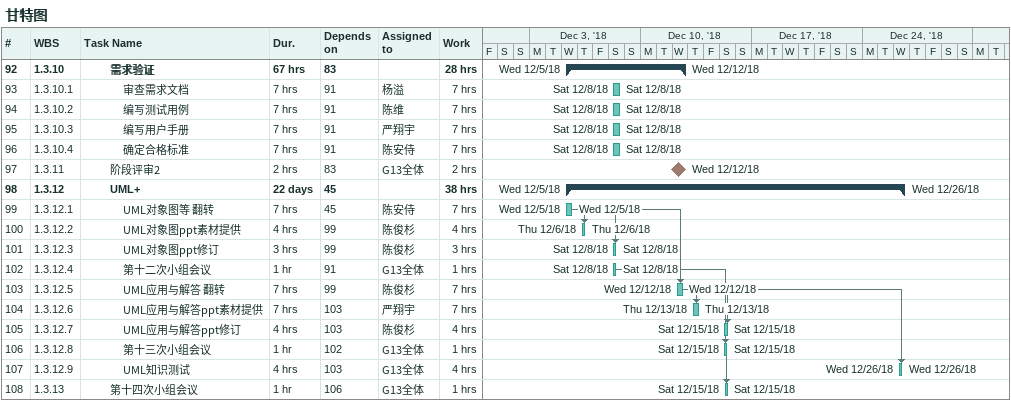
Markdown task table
甘特图

| ID | WBS | Task | Duration | Start | Finish | Predecessors | Resources | Work (h) |
|---|---|---|---|---|---|---|---|---|
| 92 | 1.3.10 | **需求验证** | 67h | 2018-12-05 | 2018-12-12 | 83 |  | 28 |
| 93 | 1.3.10.1 | 审查需求文档 | 7h | 2018-12-08 | 2018-12-08 | 91 | 杨溢 | 7 |
| 94 | 1.3.10.2 | 编写测试用例 | 7h | 2018-12-08 | 2018-12-08 | 91 | 陈维 | 7 |
| 95 | 1.3.10.3 | 编写用户手册 | 7h | 2018-12-08 | 2018-12-08 | 91 | 严翔宇 | 7 |
| 96 | 1.3.10.4 | 确定合格标准 | 7h | 2018-12-08 | 2018-12-08 | 91 | 陈安侍 | 7 |
| 97 | 1.3.11 | 阶段评审2 | 2h | 2018-12-12 | 2018-12-12 | 83 | G13全体 | 2 |
| 98 | 1.3.12 | **UML+** | 22d | 2018-12-05 | 2018-12-26 | 45 |  | 38 |
| 99 | 1.3.12.1 | UML对象图等 翻转 | 7h | 2018-12-05 | 2018-12-05 | 45 | 陈安侍 | 7 |
| 100 | 1.3.12.2 | UML对象图ppt素材提供 | 4h | 2018-12-06 | 2018-12-06 | 99 | 陈俊杉 | 4 |
| 101 | 1.3.12.3 | UML对象图ppt修订 | 3h | 2018-12-08 | 2018-12-08 | 99 | 陈俊杉 | 3 |
| 102 | 1.3.12.4 | 第十二次小组会议 | 1h | 2018-12-08 | 2018-12-08 | 91 | G13全体 | 1 |
| 103 | 1.3.12.5 | UML应用与解答 翻转 | 7h | 2018-12-12 | 2018-12-12 | 99 | 陈俊杉 | 7 |
| 104 | 1.3.12.6 | UML应用与解答ppt素材提供 | 7h | 2018-12-13 | 2018-12-13 | 103 | 严翔宇 | 7 |
| 105 | 1.3.12.7 | UML应用与解答ppt修订 | 4h | 2018-12-15 | 2018-12-15 | 103 | 陈俊杉 | 4 |
| 106 | 1.3.12.8 | 第十三次小组会议 | 1h | 2018-12-15 | 2018-12-15 | 102 | G13全体 | 1 |
| 107 | 1.3.12.9 | UML知识测试 | 4h | 2018-12-26 | 2018-12-26 | 103 | G13全体 | 4 |
| 108 | 1.3.13 | 第十四次小组会议 | 1h | 2018-12-15 | 2018-12-15 | 106 | G13全体 | 1 |
